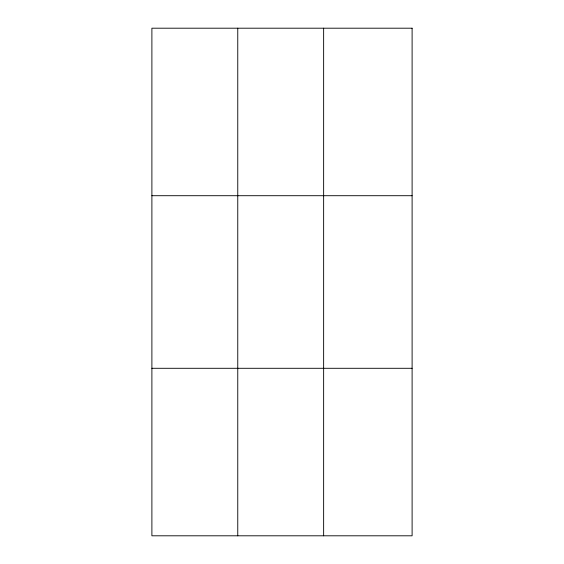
<?xml version="1.0" encoding="UTF-8"?>
<svg xmlns="http://www.w3.org/2000/svg" width="564" height="564" viewBox="0 0 564 564"><rect width="100%" height="100%" fill="white"/><g stroke="black" fill="none" stroke-linecap="round" stroke-linejoin="round"><path stroke-width="0.85" d="M237.761 28.2L237.761 535.8M323.637 28.2L323.637 535.8M151.892 195.708L412.108 195.708M151.892 368.292L412.108 368.292M412.108 28.2L412.108 535.8L151.892 535.8L151.892 28.2L412.108 28.2"/></g></svg>
